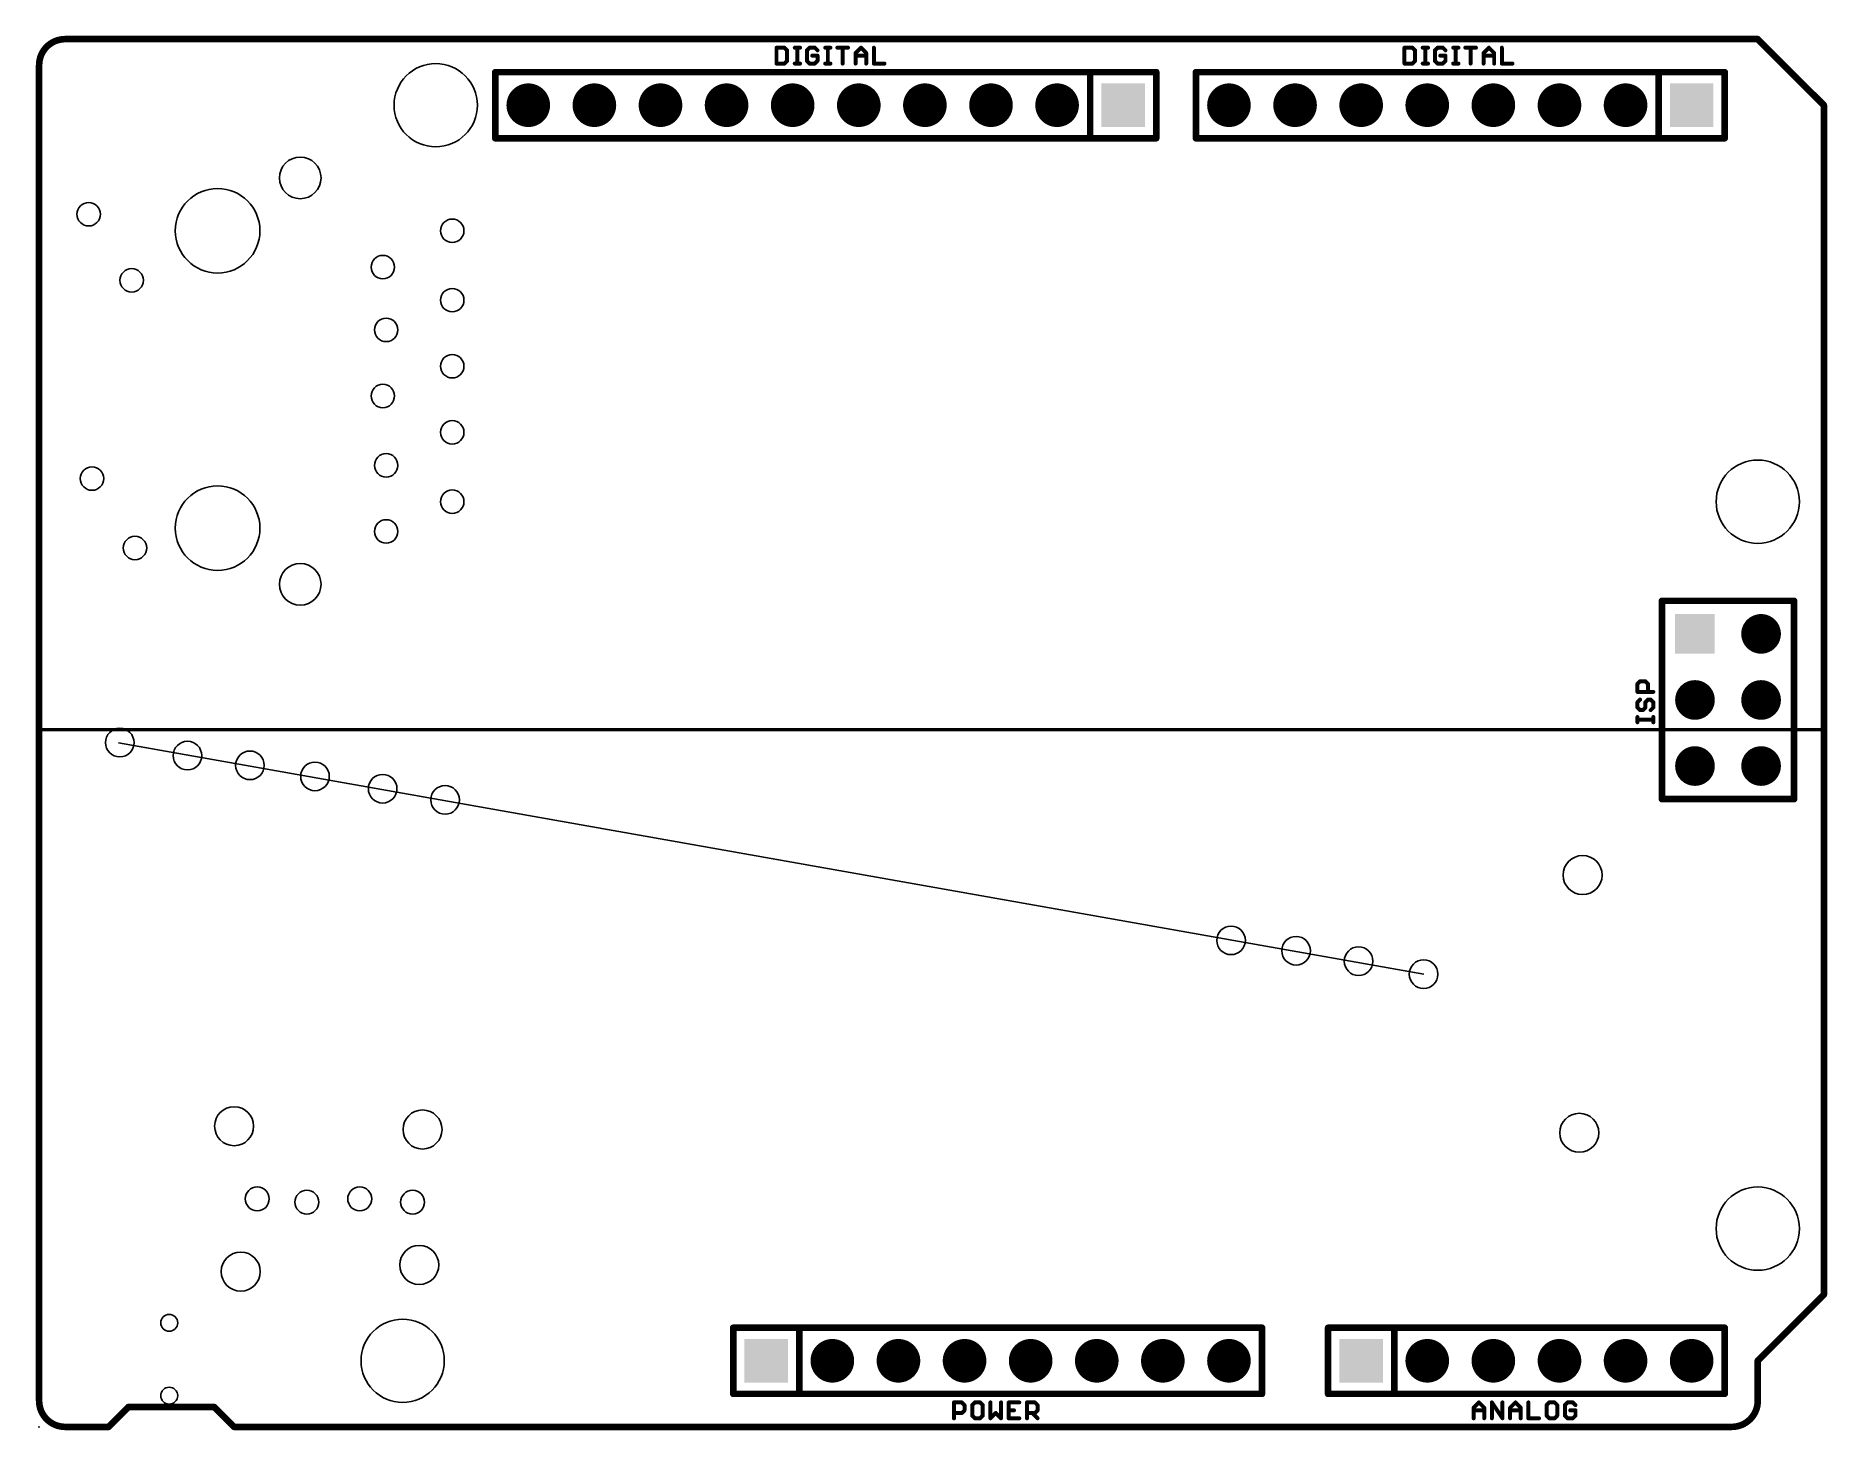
# Model space of a CAD drawing. Extents: x -0.1 to 68.7, y -0.1 to 53.5.
import ezdxf

# ---------------------------------------------------------------- set-up
doc = ezdxf.new("R2010")
doc.units = 0
for name, color, linetype in [('17', 82, 'CONTINUOUS'), ('20', 7, 'CONTINUOUS'), ('21', 253, 'CONTINUOUS'), ('23', 7, 'CONTINUOUS'), ('48', 253, 'CONTINUOUS'), ('49', 253, 'CONTINUOUS')]:
    doc.layers.add(name, color=color, linetype=linetype)

# ---------------------------------------------------------------- blocks, each defined once
blk = doc.blocks.new('SQUAREP')
blk.add_solid([(-0.5, -0.5), (0.5, -0.5), (-0.5, 0.5), (0.5, 0.5)])
blk = doc.blocks.new('ROUNDP')
at = {"const_width": 0.5}
blk.add_lwpolyline([(0, -0.25, 1), (0, 0.25, 1), (0, -0.25)], format="xyb", dxfattribs=at)

msp = doc.modelspace()

# ---------------------------------------------------------------- linework, layer by layer
at = {"layer": '20'}
for points, const_width in [([(1, 53.34, 0.4142), (0, 52.34)], 0.254), ([(1, 53.4035, 1), (1, 53.2765)], 0.127), ([(1, 53.2765, 1), (1, 53.4035)], 0.127), ([(66.0849, 53.3849, 1), (65.9951, 53.2951)], 0.127), ([(66.04, 53.2765, 1), (66.04, 53.4035)], 0.127), ([(0.0635, 52.34, 1), (-0.0635, 52.34)], 0.127), ([(-0.0635, 52.34, 1), (0.0635, 52.34)], 0.127), ([(68.6435, 50.8, 1), (68.5165, 50.8)], 0.127), ([(68.5351, 50.7551, 1), (68.6249, 50.8449)], 0.127), ([(68.5165, 5.08, 1), (68.6435, 5.08)], 0.127), ([(68.6249, 5.0351, 1), (68.5351, 5.1249)], 0.127), ([(68.008, 4.4182, 1), (67.9182, 4.508)], 0.127), ([(66.866, 3.4558, 1), (66.9558, 3.366)], 0.127), ([(66.1035, 2.54, 1), (65.9765, 2.54)], 0.127), ([(65.9951, 2.5849, 1), (66.0849, 2.4951)], 0.127), ([(0, 1, 0.4142), (1, 0)], 0.254), ([(0.0635, 1, 1), (-0.0635, 1)], 0.127), ([(-0.0635, 1, 1), (0.0635, 1)], 0.127), ([(3.429, 0.8255, 1), (3.429, 0.6985)], 0.127), ([(3.4739, 0.7171, 1), (3.3841, 0.8069)], 0.127), ([(6.7759, 0.8069, 1), (6.6861, 0.7171)], 0.127), ([(6.731, 0.6985, 1), (6.731, 0.8255)], 0.127), ([(65.04, 0, 0.4142), (66.04, 1)], 0.254), ([(66.1035, 1, 1), (65.9765, 1)], 0.127), ([(65.9765, 1, 1), (66.1035, 1)], 0.127), ([(1, 0.0635, 1), (1, -0.0635)], 0.127), ([(1, -0.0635, 1), (1, 0.0635)], 0.127), ([(2.6221, 0.0449, 1), (2.7119, -0.0449)], 0.127), ([(2.667, -0.0635, 1), (2.667, 0.0635)], 0.127), ([(7.493, 0.0635, 1), (7.493, -0.0635)], 0.127), ([(7.4481, -0.0449, 1), (7.5379, 0.0449)], 0.127), ([(65.04, 0.0635, 1), (65.04, -0.0635)], 0.127), ([(65.04, -0.0635, 1), (65.04, 0.0635)], 0.127)]:
    msp.add_lwpolyline(points, format="xyb", dxfattribs=dict(at, const_width=const_width))
at = {"layer": '20', "const_width": 0.254}
for points in [[(1, 53.34), (66.04, 53.34)], [(66.04, 53.34), (68.58, 50.8)], [(0, 1), (0, 52.34)], [(68.58, 50.8), (68.58, 5.08)], [(68.58, 5.08), (66.04, 2.54)], [(67.9631, 4.4631), (66.9109, 3.4109)], [(66.04, 2.54), (66.04, 1)], [(2.667, 0), (3.429, 0.762)], [(3.429, 0.762), (6.731, 0.762)], [(6.731, 0.762), (7.493, 0)], [(2.667, 0), (1, 0)], [(65.04, 0), (7.493, 0)]]:
    msp.add_lwpolyline(points, dxfattribs=at)
at = {"layer": '20'}
for centre, radius in [((15.24, 50.8), 1.6), ((10.033, 48.006), 0.8), ((6.858, 45.974), 1.625), ((1.905, 46.609), 0.45), ((15.875, 45.974), 0.45), ((13.208, 44.577), 0.45), ((3.556, 44.069), 0.45), ((15.875, 43.307), 0.45), ((13.335, 42.164), 0.45), ((15.875, 40.767), 0.45), ((13.208, 39.624), 0.45), ((15.875, 38.227), 0.45), ((13.335, 36.957), 0.45), ((2.032, 36.449), 0.45), ((66.04, 35.56), 1.6), ((6.858, 34.544), 1.625), ((15.875, 35.56), 0.45), ((13.335, 34.417), 0.45), ((3.683, 33.782), 0.45), ((10.033, 32.385), 0.8), ((3.1, 26.3), 0.55), ((5.7, 25.8), 0.55), ((8.1, 25.427), 0.55), ((10.6, 25), 0.55), ((13.2, 24.527), 0.55), ((15.6, 24.1), 0.55), ((59.309, 21.209), 0.75), ((45.8, 18.7), 0.55), ((48.3, 18.3), 0.55), ((50.7, 17.9), 0.55), ((53.2, 17.4), 0.55), ((7.493, 11.557), 0.75), ((14.732, 11.43), 0.75), ((59.182, 11.303), 0.75), ((8.382, 8.763), 0.46), ((10.287, 8.636), 0.46), ((12.319, 8.763), 0.46), ((14.351, 8.636), 0.46), ((66.04, 7.62), 1.6), ((14.605, 6.223), 0.75), ((7.747, 5.969), 0.75), ((5, 4), 0.325), ((13.97, 2.54), 1.6), ((5, 1.2), 0.325)]:
    msp.add_circle(centre, radius, dxfattribs=at)
at = {"layer": '21'}
for points, const_width in [([(28.3343, 53.0103), (28.3343, 52.4002)], 0.1524), ([(28.6394, 53.0103), (28.3343, 53.0103)], 0.1524), ([(28.7411, 52.9086), (28.6394, 53.0103)], 0.1524), ([(29.036, 53.0103), (29.2394, 53.0103)], 0.1524), ([(29.1377, 52.4002), (29.1377, 53.0103)], 0.1524), ([(29.6054, 53.0103), (29.5037, 52.9086)], 0.1524), ([(29.8088, 53.0103), (29.6054, 53.0103)], 0.1524), ([(29.9105, 52.9086), (29.8088, 53.0103)], 0.1524), ([(30.2054, 53.0103), (30.4088, 53.0103)], 0.1524), ([(30.3071, 52.4002), (30.3071, 53.0103)], 0.1524), ([(30.6731, 53.0103), (31.0799, 53.0103)], 0.1524), ([(30.8765, 52.4002), (30.8765, 53.0103)], 0.1524), ([(31.3748, 52.8069), (31.5781, 53.0103)], 0.1524), ([(31.5781, 53.0103), (31.7815, 52.8069)], 0.1524), ([(32.0764, 53.0103), (32.0764, 52.4002)], 0.1524), ([(52.4643, 53.0103), (52.4643, 52.4002)], 0.1524), ([(52.7694, 53.0103), (52.4643, 53.0103)], 0.1524), ([(52.8711, 52.9086), (52.7694, 53.0103)], 0.1524), ([(53.166, 53.0103), (53.3694, 53.0103)], 0.1524), ([(53.2677, 52.4002), (53.2677, 53.0103)], 0.1524), ([(53.7354, 53.0103), (53.6337, 52.9086)], 0.1524), ([(53.9388, 53.0103), (53.7354, 53.0103)], 0.1524), ([(54.0405, 52.9086), (53.9388, 53.0103)], 0.1524), ([(54.3354, 53.0103), (54.5388, 53.0103)], 0.1524), ([(54.4371, 52.4002), (54.4371, 53.0103)], 0.1524), ([(54.8031, 53.0103), (55.2099, 53.0103)], 0.1524), ([(55.0065, 52.4002), (55.0065, 53.0103)], 0.1524), ([(55.5048, 52.8069), (55.7081, 53.0103)], 0.1524), ([(55.7081, 53.0103), (55.9115, 52.8069)], 0.1524), ([(56.2064, 53.0103), (56.2064, 52.4002)], 0.1524), ([(28.3343, 52.4002), (28.6394, 52.4002)], 0.1524), ([(28.6394, 52.4002), (28.7411, 52.5019)], 0.1524), ([(28.7411, 52.5019), (28.7411, 52.9086)], 0.1524), ([(29.036, 52.4002), (29.2394, 52.4002)], 0.1524), ([(29.5037, 52.9086), (29.5037, 52.5019)], 0.1524), ([(29.5037, 52.5019), (29.6054, 52.4002)], 0.1524), ([(29.6054, 52.4002), (29.8088, 52.4002)], 0.1524), ([(29.9105, 52.7053), (29.7071, 52.7053)], 0.1524), ([(29.8088, 52.4002), (29.9105, 52.5019)], 0.1524), ([(29.9105, 52.5019), (29.9105, 52.7053)], 0.1524), ([(30.2054, 52.4002), (30.4088, 52.4002)], 0.1524), ([(31.3748, 52.4002), (31.3748, 52.8069)], 0.1524), ([(31.3748, 52.7053), (31.7815, 52.7053)], 0.1524), ([(31.7815, 52.8069), (31.7815, 52.4002)], 0.1524), ([(32.0764, 52.4002), (32.4832, 52.4002)], 0.1524), ([(52.4643, 52.4002), (52.7694, 52.4002)], 0.1524), ([(52.7694, 52.4002), (52.8711, 52.5019)], 0.1524), ([(52.8711, 52.5019), (52.8711, 52.9086)], 0.1524), ([(53.166, 52.4002), (53.3694, 52.4002)], 0.1524), ([(53.6337, 52.9086), (53.6337, 52.5019)], 0.1524), ([(53.6337, 52.5019), (53.7354, 52.4002)], 0.1524), ([(53.7354, 52.4002), (53.9388, 52.4002)], 0.1524), ([(54.0405, 52.7053), (53.8371, 52.7053)], 0.1524), ([(53.9388, 52.4002), (54.0405, 52.5019)], 0.1524), ([(54.0405, 52.5019), (54.0405, 52.7053)], 0.1524), ([(54.3354, 52.4002), (54.5388, 52.4002)], 0.1524), ([(55.5048, 52.4002), (55.5048, 52.8069)], 0.1524), ([(55.5048, 52.7053), (55.9115, 52.7053)], 0.1524), ([(55.9115, 52.8069), (55.9115, 52.4002)], 0.1524), ([(56.2064, 52.4002), (56.6132, 52.4002)], 0.1524), ([(17.526, 49.53), (17.526, 52.07)], 0.254), ([(17.526, 52.07), (40.386, 52.07)], 0.254), ([(40.386, 49.53), (40.386, 52.07)], 0.254), ([(40.386, 52.07), (42.926, 52.07)], 0.254), ([(42.926, 52.07), (42.926, 49.53)], 0.254), ([(44.45, 49.53), (44.45, 52.07)], 0.254), ([(44.45, 52.07), (62.23, 52.07)], 0.254), ([(62.23, 49.53), (62.23, 52.07)], 0.254), ([(62.23, 52.07), (64.77, 52.07)], 0.254), ([(64.77, 52.07), (64.77, 49.53)], 0.254), ([(40.386, 49.53), (17.526, 49.53)], 0.254), ([(42.926, 49.53), (40.386, 49.53)], 0.254), ([(62.23, 49.53), (44.45, 49.53)], 0.254), ([(64.77, 49.53), (62.23, 49.53)], 0.254), ([(62.357, 31.75), (62.357, 24.13)], 0.254), ([(67.437, 31.75), (62.357, 31.75)], 0.254), ([(67.437, 24.13), (67.437, 31.75)], 0.254), ([(61.4167, 28.5551), (61.5184, 28.6568)], 0.1524), ([(61.4167, 28.2501), (61.4167, 28.5551)], 0.1524), ([(62.0268, 28.2501), (61.4167, 28.2501)], 0.1524), ([(61.5184, 28.6568), (61.7217, 28.6568)], 0.1524), ([(61.7217, 28.6568), (61.8234, 28.5551)], 0.1524), ([(61.8234, 28.5551), (61.8234, 28.2501)], 0.1524), ([(61.5184, 27.9552), (61.4167, 27.8535)], 0.1524), ([(61.4167, 27.8535), (61.4167, 27.6501)], 0.1524), ([(61.4167, 27.6501), (61.5184, 27.5484)], 0.1524), ([(61.5184, 27.5484), (61.6201, 27.5484)], 0.1524), ([(61.6201, 27.5484), (61.7217, 27.6501)], 0.1524), ([(61.7217, 27.8535), (61.8234, 27.9552)], 0.1524), ([(61.7217, 27.6501), (61.7217, 27.8535)], 0.1524), ([(61.8234, 27.9552), (61.9251, 27.9552)], 0.1524), ([(61.9251, 27.9552), (62.0268, 27.8535)], 0.1524), ([(62.0268, 27.6501), (61.9251, 27.5484)], 0.1524), ([(62.0268, 27.8535), (62.0268, 27.6501)], 0.1524), ([(61.4167, 27.0807), (61.4167, 27.2841)], 0.1524), ([(62.0268, 27.1824), (61.4167, 27.1824)], 0.1524), ([(62.0268, 27.0807), (62.0268, 27.2841)], 0.1524), ([(62.357, 24.13), (67.437, 24.13)], 0.254), ([(26.67, 3.81), (29.21, 3.81)], 0.254), ([(26.67, 1.27), (26.67, 3.81)], 0.254), ([(29.21, 3.81), (46.99, 3.81)], 0.254), ([(29.21, 3.81), (29.21, 1.27)], 0.254), ([(46.99, 3.81), (46.99, 1.27)], 0.254), ([(49.53, 3.81), (52.07, 3.81)], 0.254), ([(49.53, 1.27), (49.53, 3.81)], 0.254), ([(52.07, 3.81), (64.77, 3.81)], 0.254), ([(52.07, 3.81), (52.07, 1.27)], 0.254), ([(64.77, 3.81), (64.77, 1.27)], 0.254), ([(29.21, 1.27), (26.67, 1.27)], 0.254), ([(46.99, 1.27), (29.21, 1.27)], 0.254), ([(52.07, 1.27), (49.53, 1.27)], 0.254), ([(64.77, 1.27), (52.07, 1.27)], 0.254), ([(35.1521, 0.3302), (35.1521, 0.9403)], 0.1524), ([(35.1521, 0.9403), (35.4572, 0.9403)], 0.1524), ([(35.4572, 0.9403), (35.5588, 0.8386)], 0.1524), ([(35.5588, 0.6353), (35.4572, 0.5336)], 0.1524), ([(35.5588, 0.8386), (35.5588, 0.6353)], 0.1524), ([(35.9554, 0.9403), (35.8537, 0.8386)], 0.1524), ([(35.8537, 0.8386), (35.8537, 0.4319)], 0.1524), ([(36.1588, 0.9403), (35.9554, 0.9403)], 0.1524), ([(36.2605, 0.8386), (36.1588, 0.9403)], 0.1524), ([(36.2605, 0.4319), (36.2605, 0.8386)], 0.1524), ([(36.5554, 0.9403), (36.5554, 0.3302)], 0.1524), ([(36.9621, 0.3302), (36.9621, 0.9403)], 0.1524), ([(37.6638, 0.9403), (37.257, 0.9403)], 0.1524), ([(37.257, 0.9403), (37.257, 0.3302)], 0.1524), ([(37.257, 0.6353), (37.4604, 0.6353)], 0.1524), ([(37.9586, 0.3302), (37.9586, 0.9403)], 0.1524), ([(37.9586, 0.9403), (38.2637, 0.9403)], 0.1524), ([(38.2637, 0.9403), (38.3654, 0.8386)], 0.1524), ([(38.3654, 0.6353), (38.2637, 0.5336)], 0.1524), ([(38.3654, 0.8386), (38.3654, 0.6353)], 0.1524), ([(55.1213, 0.7369), (55.3247, 0.9403)], 0.1524), ([(55.1213, 0.3302), (55.1213, 0.7369)], 0.1524), ([(55.1213, 0.6353), (55.528, 0.6353)], 0.1524), ([(55.3247, 0.9403), (55.528, 0.7369)], 0.1524), ([(55.528, 0.7369), (55.528, 0.3302)], 0.1524), ([(55.8229, 0.3302), (55.8229, 0.9403)], 0.1524), ([(55.8229, 0.9403), (56.2297, 0.3302)], 0.1524), ([(56.2297, 0.3302), (56.2297, 0.9403)], 0.1524), ([(56.5246, 0.7369), (56.7279, 0.9403)], 0.1524), ([(56.5246, 0.3302), (56.5246, 0.7369)], 0.1524), ([(56.5246, 0.6353), (56.9313, 0.6353)], 0.1524), ([(56.7279, 0.9403), (56.9313, 0.7369)], 0.1524), ([(56.9313, 0.7369), (56.9313, 0.3302)], 0.1524), ([(57.2262, 0.9403), (57.2262, 0.3302)], 0.1524), ([(58.0295, 0.9403), (57.9278, 0.8386)], 0.1524), ([(57.9278, 0.8386), (57.9278, 0.4319)], 0.1524), ([(58.2329, 0.9403), (58.0295, 0.9403)], 0.1524), ([(58.3346, 0.8386), (58.2329, 0.9403)], 0.1524), ([(58.3346, 0.4319), (58.3346, 0.8386)], 0.1524), ([(58.7312, 0.9403), (58.6295, 0.8386)], 0.1524), ([(58.6295, 0.8386), (58.6295, 0.4319)], 0.1524), ([(58.9345, 0.9403), (58.7312, 0.9403)], 0.1524), ([(59.0362, 0.6353), (58.8328, 0.6353)], 0.1524), ([(59.0362, 0.8386), (58.9345, 0.9403)], 0.1524), ([(59.0362, 0.4319), (59.0362, 0.6353)], 0.1524), ([(35.4572, 0.5336), (35.1521, 0.5336)], 0.1524), ([(35.8537, 0.4319), (35.9554, 0.3302)], 0.1524), ([(35.9554, 0.3302), (36.1588, 0.3302)], 0.1524), ([(36.1588, 0.3302), (36.2605, 0.4319)], 0.1524), ([(36.5554, 0.3302), (36.7587, 0.5336)], 0.1524), ([(36.7587, 0.5336), (36.9621, 0.3302)], 0.1524), ([(37.257, 0.3302), (37.6638, 0.3302)], 0.1524), ([(38.2637, 0.5336), (37.9586, 0.5336)], 0.1524), ([(38.162, 0.5336), (38.3654, 0.3302)], 0.1524), ([(57.2262, 0.3302), (57.6329, 0.3302)], 0.1524), ([(57.9278, 0.4319), (58.0295, 0.3302)], 0.1524), ([(58.0295, 0.3302), (58.2329, 0.3302)], 0.1524), ([(58.2329, 0.3302), (58.3346, 0.4319)], 0.1524), ([(58.6295, 0.4319), (58.7312, 0.3302)], 0.1524), ([(58.7312, 0.3302), (58.9345, 0.3302)], 0.1524), ([(58.9345, 0.3302), (59.0362, 0.4319)], 0.1524)]:
    msp.add_lwpolyline(points, dxfattribs=dict(at, const_width=const_width))
for points, const_width in [([(28.3724, 53.0103, 1), (28.2962, 53.0103)], 0.0762), ([(28.3343, 53.0484, 1), (28.3343, 52.9722)], 0.0762), ([(28.6663, 53.0373, 1), (28.6125, 52.9834)], 0.0762), ([(28.6394, 52.9722, 1), (28.6394, 53.0484)], 0.0762), ([(29.036, 53.0484, 1), (29.036, 52.9722)], 0.0762), ([(29.1758, 53.0103, 1), (29.0996, 53.0103)], 0.0762), ([(29.2394, 52.9722, 1), (29.2394, 53.0484)], 0.0762), ([(29.6054, 53.0484, 1), (29.6054, 52.9722)], 0.0762), ([(29.6324, 52.9834, 1), (29.5785, 53.0373)], 0.0762), ([(29.8357, 53.0373, 1), (29.7819, 52.9834)], 0.0762), ([(29.8088, 52.9722, 1), (29.8088, 53.0484)], 0.0762), ([(30.2054, 53.0484, 1), (30.2054, 52.9722)], 0.0762), ([(30.3452, 53.0103, 1), (30.269, 53.0103)], 0.0762), ([(30.4088, 52.9722, 1), (30.4088, 53.0484)], 0.0762), ([(30.6731, 53.0484, 1), (30.6731, 52.9722)], 0.0762), ([(30.9146, 53.0103, 1), (30.8384, 53.0103)], 0.0762), ([(31.0799, 52.9722, 1), (31.0799, 53.0484)], 0.0762), ([(31.6051, 53.0373, 1), (31.5512, 52.9834)], 0.0762), ([(31.6051, 52.9834, 1), (31.5512, 53.0373)], 0.0762), ([(32.1145, 53.0103, 1), (32.0383, 53.0103)], 0.0762), ([(52.5024, 53.0103, 1), (52.4262, 53.0103)], 0.0762), ([(52.4643, 53.0484, 1), (52.4643, 52.9722)], 0.0762), ([(52.7963, 53.0373, 1), (52.7425, 52.9834)], 0.0762), ([(52.7694, 52.9722, 1), (52.7694, 53.0484)], 0.0762), ([(53.166, 53.0484, 1), (53.166, 52.9722)], 0.0762), ([(53.3058, 53.0103, 1), (53.2296, 53.0103)], 0.0762), ([(53.3694, 52.9722, 1), (53.3694, 53.0484)], 0.0762), ([(53.7354, 53.0484, 1), (53.7354, 52.9722)], 0.0762), ([(53.7624, 52.9834, 1), (53.7085, 53.0373)], 0.0762), ([(53.9657, 53.0373, 1), (53.9119, 52.9834)], 0.0762), ([(53.9388, 52.9722, 1), (53.9388, 53.0484)], 0.0762), ([(54.3354, 53.0484, 1), (54.3354, 52.9722)], 0.0762), ([(54.4752, 53.0103, 1), (54.399, 53.0103)], 0.0762), ([(54.5388, 52.9722, 1), (54.5388, 53.0484)], 0.0762), ([(54.8031, 53.0484, 1), (54.8031, 52.9722)], 0.0762), ([(55.0446, 53.0103, 1), (54.9684, 53.0103)], 0.0762), ([(55.2099, 52.9722, 1), (55.2099, 53.0484)], 0.0762), ([(55.7351, 53.0373, 1), (55.6812, 52.9834)], 0.0762), ([(55.7351, 52.9834, 1), (55.6812, 53.0373)], 0.0762), ([(56.2445, 53.0103, 1), (56.1683, 53.0103)], 0.0762), ([(28.3343, 52.4383, 1), (28.3343, 52.3621)], 0.0762), ([(28.2962, 52.4002, 1), (28.3724, 52.4002)], 0.0762), ([(28.6125, 52.4271, 1), (28.6663, 52.3733)], 0.0762), ([(28.6394, 52.3621, 1), (28.6394, 52.4383)], 0.0762), ([(28.7792, 52.9086, 1), (28.703, 52.9086)], 0.0762), ([(28.703, 52.5019, 1), (28.7792, 52.5019)], 0.0762), ([(28.7142, 52.8817, 1), (28.768, 52.9356)], 0.0762), ([(28.768, 52.4749, 1), (28.7142, 52.5288)], 0.0762), ([(29.036, 52.4383, 1), (29.036, 52.3621)], 0.0762), ([(29.0996, 52.4002, 1), (29.1758, 52.4002)], 0.0762), ([(29.2394, 52.3621, 1), (29.2394, 52.4383)], 0.0762), ([(29.5418, 52.9086, 1), (29.4656, 52.9086)], 0.0762), ([(29.4768, 52.9356, 1), (29.5307, 52.8817)], 0.0762), ([(29.5307, 52.5288, 1), (29.4768, 52.4749)], 0.0762), ([(29.4656, 52.5019, 1), (29.5418, 52.5019)], 0.0762), ([(29.6054, 52.4383, 1), (29.6054, 52.3621)], 0.0762), ([(29.5785, 52.3733, 1), (29.6324, 52.4271)], 0.0762), ([(29.7071, 52.7434, 1), (29.7071, 52.6672)], 0.0762), ([(29.7819, 52.4271, 1), (29.8357, 52.3733)], 0.0762), ([(29.8088, 52.3621, 1), (29.8088, 52.4383)], 0.0762), ([(29.9486, 52.7053, 1), (29.8724, 52.7053)], 0.0762), ([(29.8724, 52.5019, 1), (29.9486, 52.5019)], 0.0762), ([(29.8835, 52.8817, 1), (29.9374, 52.9356)], 0.0762), ([(29.9374, 52.4749, 1), (29.8835, 52.5288)], 0.0762), ([(29.9105, 52.6672, 1), (29.9105, 52.7434)], 0.0762), ([(30.2054, 52.4383, 1), (30.2054, 52.3621)], 0.0762), ([(30.269, 52.4002, 1), (30.3452, 52.4002)], 0.0762), ([(30.4088, 52.3621, 1), (30.4088, 52.4383)], 0.0762), ([(30.8384, 52.4002, 1), (30.9146, 52.4002)], 0.0762), ([(31.3478, 52.8339, 1), (31.4017, 52.78)], 0.0762), ([(31.4129, 52.8069, 1), (31.3367, 52.8069)], 0.0762), ([(31.3748, 52.7434, 1), (31.3748, 52.6672)], 0.0762), ([(31.3367, 52.4002, 1), (31.4129, 52.4002)], 0.0762), ([(31.8196, 52.8069, 1), (31.7434, 52.8069)], 0.0762), ([(31.7434, 52.4002, 1), (31.8196, 52.4002)], 0.0762), ([(31.7546, 52.78, 1), (31.8085, 52.8339)], 0.0762), ([(31.7815, 52.6672, 1), (31.7815, 52.7434)], 0.0762), ([(32.0764, 52.4383, 1), (32.0764, 52.3621)], 0.0762), ([(32.0383, 52.4002, 1), (32.1145, 52.4002)], 0.0762), ([(32.4832, 52.3621, 1), (32.4832, 52.4383)], 0.0762), ([(52.4643, 52.4383, 1), (52.4643, 52.3621)], 0.0762), ([(52.4262, 52.4002, 1), (52.5024, 52.4002)], 0.0762), ([(52.7425, 52.4271, 1), (52.7963, 52.3733)], 0.0762), ([(52.7694, 52.3621, 1), (52.7694, 52.4383)], 0.0762), ([(52.9092, 52.9086, 1), (52.833, 52.9086)], 0.0762), ([(52.833, 52.5019, 1), (52.9092, 52.5019)], 0.0762), ([(52.8442, 52.8817, 1), (52.898, 52.9356)], 0.0762), ([(52.898, 52.4749, 1), (52.8442, 52.5288)], 0.0762), ([(53.166, 52.4383, 1), (53.166, 52.3621)], 0.0762), ([(53.2296, 52.4002, 1), (53.3058, 52.4002)], 0.0762), ([(53.3694, 52.3621, 1), (53.3694, 52.4383)], 0.0762), ([(53.6718, 52.9086, 1), (53.5956, 52.9086)], 0.0762), ([(53.6068, 52.9356, 1), (53.6607, 52.8817)], 0.0762), ([(53.6607, 52.5288, 1), (53.6068, 52.4749)], 0.0762), ([(53.5956, 52.5019, 1), (53.6718, 52.5019)], 0.0762), ([(53.7354, 52.4383, 1), (53.7354, 52.3621)], 0.0762), ([(53.7085, 52.3733, 1), (53.7624, 52.4271)], 0.0762), ([(53.8371, 52.7434, 1), (53.8371, 52.6672)], 0.0762), ([(53.9119, 52.4271, 1), (53.9657, 52.3733)], 0.0762), ([(53.9388, 52.3621, 1), (53.9388, 52.4383)], 0.0762), ([(54.0786, 52.7053, 1), (54.0024, 52.7053)], 0.0762), ([(54.0024, 52.5019, 1), (54.0786, 52.5019)], 0.0762), ([(54.0135, 52.8817, 1), (54.0674, 52.9356)], 0.0762), ([(54.0674, 52.4749, 1), (54.0135, 52.5288)], 0.0762), ([(54.0405, 52.6672, 1), (54.0405, 52.7434)], 0.0762), ([(54.3354, 52.4383, 1), (54.3354, 52.3621)], 0.0762), ([(54.399, 52.4002, 1), (54.4752, 52.4002)], 0.0762), ([(54.5388, 52.3621, 1), (54.5388, 52.4383)], 0.0762), ([(54.9684, 52.4002, 1), (55.0446, 52.4002)], 0.0762), ([(55.4778, 52.8339, 1), (55.5317, 52.78)], 0.0762), ([(55.5429, 52.8069, 1), (55.4667, 52.8069)], 0.0762), ([(55.5048, 52.7434, 1), (55.5048, 52.6672)], 0.0762), ([(55.4667, 52.4002, 1), (55.5429, 52.4002)], 0.0762), ([(55.9496, 52.8069, 1), (55.8734, 52.8069)], 0.0762), ([(55.8734, 52.4002, 1), (55.9496, 52.4002)], 0.0762), ([(55.8846, 52.78, 1), (55.9385, 52.8339)], 0.0762), ([(55.9115, 52.6672, 1), (55.9115, 52.7434)], 0.0762), ([(56.2064, 52.4383, 1), (56.2064, 52.3621)], 0.0762), ([(56.1683, 52.4002, 1), (56.2445, 52.4002)], 0.0762), ([(56.6132, 52.3621, 1), (56.6132, 52.4383)], 0.0762), ([(17.5895, 52.07, 1), (17.4625, 52.07)], 0.127), ([(17.526, 52.1335, 1), (17.526, 52.0065)], 0.127), ([(40.4495, 52.07, 1), (40.3225, 52.07)], 0.127), ([(40.386, 52.1335, 1), (40.386, 52.0065)], 0.127), ([(40.386, 52.0065, 1), (40.386, 52.1335)], 0.127), ([(42.9895, 52.07, 1), (42.8625, 52.07)], 0.127), ([(42.926, 52.0065, 1), (42.926, 52.1335)], 0.127), ([(44.5135, 52.07, 1), (44.3865, 52.07)], 0.127), ([(44.45, 52.1335, 1), (44.45, 52.0065)], 0.127), ([(62.2935, 52.07, 1), (62.1665, 52.07)], 0.127), ([(62.23, 52.1335, 1), (62.23, 52.0065)], 0.127), ([(62.23, 52.0065, 1), (62.23, 52.1335)], 0.127), ([(64.8335, 52.07, 1), (64.7065, 52.07)], 0.127), ([(64.77, 52.0065, 1), (64.77, 52.1335)], 0.127), ([(17.526, 49.5935, 1), (17.526, 49.4665)], 0.127), ([(17.4625, 49.53, 1), (17.5895, 49.53)], 0.127), ([(40.386, 49.5935, 1), (40.386, 49.4665)], 0.127), ([(40.3225, 49.53, 1), (40.4495, 49.53)], 0.127), ([(40.386, 49.4665, 1), (40.386, 49.5935)], 0.127), ([(42.8625, 49.53, 1), (42.9895, 49.53)], 0.127), ([(42.926, 49.4665, 1), (42.926, 49.5935)], 0.127), ([(44.45, 49.5935, 1), (44.45, 49.4665)], 0.127), ([(44.3865, 49.53, 1), (44.5135, 49.53)], 0.127), ([(62.23, 49.5935, 1), (62.23, 49.4665)], 0.127), ([(62.1665, 49.53, 1), (62.2935, 49.53)], 0.127), ([(62.23, 49.4665, 1), (62.23, 49.5935)], 0.127), ([(64.7065, 49.53, 1), (64.8335, 49.53)], 0.127), ([(64.77, 49.4665, 1), (64.77, 49.5935)], 0.127), ([(62.4205, 31.75, 1), (62.2935, 31.75)], 0.127), ([(62.357, 31.8135, 1), (62.357, 31.6865)], 0.127), ([(67.5005, 31.75, 1), (67.3735, 31.75)], 0.127), ([(67.437, 31.6865, 1), (67.437, 31.8135)], 0.127), ([(61.3897, 28.5821, 1), (61.4436, 28.5282)], 0.0762), ([(61.4548, 28.5551, 1), (61.3786, 28.5551)], 0.0762), ([(61.4167, 28.2882, 1), (61.4167, 28.212)], 0.0762), ([(61.3786, 28.2501, 1), (61.4548, 28.2501)], 0.0762), ([(61.5184, 28.6949, 1), (61.5184, 28.6187)], 0.0762), ([(61.5453, 28.6299, 1), (61.4914, 28.6838)], 0.0762), ([(61.7487, 28.6838, 1), (61.6948, 28.6299)], 0.0762), ([(61.7217, 28.6187, 1), (61.7217, 28.6949)], 0.0762), ([(61.8615, 28.5551, 1), (61.7853, 28.5551)], 0.0762), ([(61.7853, 28.2501, 1), (61.8615, 28.2501)], 0.0762), ([(61.7965, 28.5282, 1), (61.8504, 28.5821)], 0.0762), ([(62.0268, 28.212, 1), (62.0268, 28.2882)], 0.0762), ([(61.4436, 27.6771, 1), (61.3897, 27.6232)], 0.0762), ([(61.4548, 27.8535, 1), (61.3786, 27.8535)], 0.0762), ([(61.3897, 27.8804, 1), (61.4436, 27.8266)], 0.0762), ([(61.3786, 27.6501, 1), (61.4548, 27.6501)], 0.0762), ([(61.5184, 27.5865, 1), (61.5184, 27.5103)], 0.0762), ([(61.5453, 27.9282, 1), (61.4914, 27.9821)], 0.0762), ([(61.4914, 27.5215, 1), (61.5453, 27.5754)], 0.0762), ([(61.5931, 27.5754, 1), (61.647, 27.5215)], 0.0762), ([(61.6201, 27.5103, 1), (61.6201, 27.5865)], 0.0762), ([(61.7598, 27.8535, 1), (61.6836, 27.8535)], 0.0762), ([(61.6836, 27.6501, 1), (61.7598, 27.6501)], 0.0762), ([(61.6948, 27.8804, 1), (61.7487, 27.8266)], 0.0762), ([(61.7487, 27.6232, 1), (61.6948, 27.6771)], 0.0762), ([(61.8234, 27.9933, 1), (61.8234, 27.9171)], 0.0762), ([(61.8504, 27.9282, 1), (61.7965, 27.9821)], 0.0762), ([(61.9521, 27.9821, 1), (61.8982, 27.9282)], 0.0762), ([(61.8982, 27.5754, 1), (61.9521, 27.5215)], 0.0762), ([(61.9251, 27.9171, 1), (61.9251, 27.9933)], 0.0762), ([(62.0649, 27.8535, 1), (61.9887, 27.8535)], 0.0762), ([(61.9887, 27.6501, 1), (62.0649, 27.6501)], 0.0762), ([(61.9999, 27.8266, 1), (62.0537, 27.8804)], 0.0762), ([(62.0537, 27.6232, 1), (61.9999, 27.6771)], 0.0762), ([(61.4548, 27.2841, 1), (61.3786, 27.2841)], 0.0762), ([(61.4167, 27.2205, 1), (61.4167, 27.1443)], 0.0762), ([(61.3786, 27.0807, 1), (61.4548, 27.0807)], 0.0762), ([(62.0649, 27.2841, 1), (61.9887, 27.2841)], 0.0762), ([(61.9887, 27.0807, 1), (62.0649, 27.0807)], 0.0762), ([(62.0268, 27.1443, 1), (62.0268, 27.2205)], 0.0762), ([(62.357, 24.1935, 1), (62.357, 24.0665)], 0.127), ([(62.2935, 24.13, 1), (62.4205, 24.13)], 0.127), ([(67.3735, 24.13, 1), (67.5005, 24.13)], 0.127), ([(67.437, 24.0665, 1), (67.437, 24.1935)], 0.127), ([(26.67, 3.8735, 1), (26.67, 3.7465)], 0.127), ([(26.7335, 3.81, 1), (26.6065, 3.81)], 0.127), ([(29.21, 3.8735, 1), (29.21, 3.7465)], 0.127), ([(29.2735, 3.81, 1), (29.1465, 3.81)], 0.127), ([(29.21, 3.7465, 1), (29.21, 3.8735)], 0.127), ([(47.0535, 3.81, 1), (46.9265, 3.81)], 0.127), ([(46.99, 3.7465, 1), (46.99, 3.8735)], 0.127), ([(49.53, 3.8735, 1), (49.53, 3.7465)], 0.127), ([(49.5935, 3.81, 1), (49.4665, 3.81)], 0.127), ([(52.07, 3.8735, 1), (52.07, 3.7465)], 0.127), ([(52.1335, 3.81, 1), (52.0065, 3.81)], 0.127), ([(52.07, 3.7465, 1), (52.07, 3.8735)], 0.127), ([(64.8335, 3.81, 1), (64.7065, 3.81)], 0.127), ([(64.77, 3.7465, 1), (64.77, 3.8735)], 0.127), ([(26.67, 1.3335, 1), (26.67, 1.2065)], 0.127), ([(29.21, 1.3335, 1), (29.21, 1.2065)], 0.127), ([(29.21, 1.2065, 1), (29.21, 1.3335)], 0.127), ([(46.99, 1.2065, 1), (46.99, 1.3335)], 0.127), ([(49.53, 1.3335, 1), (49.53, 1.2065)], 0.127), ([(52.07, 1.3335, 1), (52.07, 1.2065)], 0.127), ([(52.07, 1.2065, 1), (52.07, 1.3335)], 0.127), ([(64.77, 1.2065, 1), (64.77, 1.3335)], 0.127), ([(26.6065, 1.27, 1), (26.7335, 1.27)], 0.127), ([(29.1465, 1.27, 1), (29.2735, 1.27)], 0.127), ([(35.1902, 0.9403, 1), (35.114, 0.9403)], 0.0762), ([(35.1521, 0.9784, 1), (35.1521, 0.9022)], 0.0762), ([(35.4841, 0.9673, 1), (35.4302, 0.9134)], 0.0762), ([(35.4572, 0.9022, 1), (35.4572, 0.9784)], 0.0762), ([(35.5969, 0.8386, 1), (35.5207, 0.8386)], 0.0762), ([(35.5319, 0.8117, 1), (35.5858, 0.8656)], 0.0762), ([(35.5858, 0.6083, 1), (35.5319, 0.6622)], 0.0762), ([(35.8918, 0.8386, 1), (35.8156, 0.8386)], 0.0762), ([(35.8268, 0.8656, 1), (35.8807, 0.8117)], 0.0762), ([(35.9554, 0.9784, 1), (35.9554, 0.9022)], 0.0762), ([(35.9824, 0.9134, 1), (35.9285, 0.9673)], 0.0762), ([(36.1857, 0.9673, 1), (36.1319, 0.9134)], 0.0762), ([(36.1588, 0.9022, 1), (36.1588, 0.9784)], 0.0762), ([(36.2986, 0.8386, 1), (36.2224, 0.8386)], 0.0762), ([(36.2335, 0.8117, 1), (36.2874, 0.8656)], 0.0762), ([(36.5935, 0.9403, 1), (36.5173, 0.9403)], 0.0762), ([(37.0002, 0.9403, 1), (36.924, 0.9403)], 0.0762), ([(37.257, 0.9784, 1), (37.257, 0.9022)], 0.0762), ([(37.2951, 0.9403, 1), (37.2189, 0.9403)], 0.0762), ([(37.257, 0.6734, 1), (37.257, 0.5972)], 0.0762), ([(37.4604, 0.5972, 1), (37.4604, 0.6734)], 0.0762), ([(37.6638, 0.9022, 1), (37.6638, 0.9784)], 0.0762), ([(37.9967, 0.9403, 1), (37.9205, 0.9403)], 0.0762), ([(37.9586, 0.9784, 1), (37.9586, 0.9022)], 0.0762), ([(38.2906, 0.9673, 1), (38.2368, 0.9134)], 0.0762), ([(38.2637, 0.9022, 1), (38.2637, 0.9784)], 0.0762), ([(38.4035, 0.8386, 1), (38.3273, 0.8386)], 0.0762), ([(38.3385, 0.8117, 1), (38.3923, 0.8656)], 0.0762), ([(38.3923, 0.6083, 1), (38.3385, 0.6622)], 0.0762), ([(46.9265, 1.27, 1), (47.0535, 1.27)], 0.127), ([(49.4665, 1.27, 1), (49.5935, 1.27)], 0.127), ([(52.0065, 1.27, 1), (52.1335, 1.27)], 0.127), ([(55.0943, 0.7639, 1), (55.1482, 0.71)], 0.0762), ([(55.1594, 0.7369, 1), (55.0832, 0.7369)], 0.0762), ([(55.1213, 0.6734, 1), (55.1213, 0.5972)], 0.0762), ([(55.3516, 0.9673, 1), (55.2977, 0.9134)], 0.0762), ([(55.3516, 0.9134, 1), (55.2977, 0.9673)], 0.0762), ([(55.5661, 0.7369, 1), (55.4899, 0.7369)], 0.0762), ([(55.5011, 0.71, 1), (55.555, 0.7639)], 0.0762), ([(55.528, 0.5972, 1), (55.528, 0.6734)], 0.0762), ([(55.8546, 0.9615, 1), (55.7912, 0.9192)], 0.0762), ([(55.861, 0.9403, 1), (55.7848, 0.9403)], 0.0762), ([(56.2678, 0.9403, 1), (56.1916, 0.9403)], 0.0762), ([(56.4976, 0.7639, 1), (56.5515, 0.71)], 0.0762), ([(56.5627, 0.7369, 1), (56.4865, 0.7369)], 0.0762), ([(56.5246, 0.6734, 1), (56.5246, 0.5972)], 0.0762), ([(56.7549, 0.9673, 1), (56.701, 0.9134)], 0.0762), ([(56.7549, 0.9134, 1), (56.701, 0.9673)], 0.0762), ([(56.9694, 0.7369, 1), (56.8932, 0.7369)], 0.0762), ([(56.9044, 0.71, 1), (56.9582, 0.7639)], 0.0762), ([(56.9313, 0.5972, 1), (56.9313, 0.6734)], 0.0762), ([(57.2643, 0.9403, 1), (57.1881, 0.9403)], 0.0762), ([(57.9659, 0.8386, 1), (57.8897, 0.8386)], 0.0762), ([(57.9009, 0.8656, 1), (57.9548, 0.8117)], 0.0762), ([(58.0295, 0.9784, 1), (58.0295, 0.9022)], 0.0762), ([(58.0565, 0.9134, 1), (58.0026, 0.9673)], 0.0762), ([(58.2598, 0.9673, 1), (58.206, 0.9134)], 0.0762), ([(58.2329, 0.9022, 1), (58.2329, 0.9784)], 0.0762), ([(58.3727, 0.8386, 1), (58.2965, 0.8386)], 0.0762), ([(58.3076, 0.8117, 1), (58.3615, 0.8656)], 0.0762), ([(58.6025, 0.8656, 1), (58.6564, 0.8117)], 0.0762), ([(58.6676, 0.8386, 1), (58.5914, 0.8386)], 0.0762), ([(58.7312, 0.9784, 1), (58.7312, 0.9022)], 0.0762), ([(58.7581, 0.9134, 1), (58.7042, 0.9673)], 0.0762), ([(58.8328, 0.6734, 1), (58.8328, 0.5972)], 0.0762), ([(58.9615, 0.9673, 1), (58.9076, 0.9134)], 0.0762), ([(58.9345, 0.9022, 1), (58.9345, 0.9784)], 0.0762), ([(59.0743, 0.6353, 1), (58.9981, 0.6353)], 0.0762), ([(59.0093, 0.8117, 1), (59.0632, 0.8656)], 0.0762), ([(59.0362, 0.5972, 1), (59.0362, 0.6734)], 0.0762), ([(64.7065, 1.27, 1), (64.8335, 1.27)], 0.127), ([(35.1521, 0.5717, 1), (35.1521, 0.4955)], 0.0762), ([(35.114, 0.3302, 1), (35.1902, 0.3302)], 0.0762), ([(35.4302, 0.5605, 1), (35.4841, 0.5066)], 0.0762), ([(35.4572, 0.4955, 1), (35.4572, 0.5717)], 0.0762), ([(35.5207, 0.6353, 1), (35.5969, 0.6353)], 0.0762), ([(35.8807, 0.4588, 1), (35.8268, 0.4049)], 0.0762), ([(35.8156, 0.4319, 1), (35.8918, 0.4319)], 0.0762), ([(35.9554, 0.3683, 1), (35.9554, 0.2921)], 0.0762), ([(35.9285, 0.3033, 1), (35.9824, 0.3571)], 0.0762), ([(36.1319, 0.3571, 1), (36.1857, 0.3033)], 0.0762), ([(36.1588, 0.2921, 1), (36.1588, 0.3683)], 0.0762), ([(36.2224, 0.4319, 1), (36.2986, 0.4319)], 0.0762), ([(36.2874, 0.4049, 1), (36.2335, 0.4588)], 0.0762), ([(36.5284, 0.3571, 1), (36.5823, 0.3033)], 0.0762), ([(36.5173, 0.3302, 1), (36.5935, 0.3302)], 0.0762), ([(36.7857, 0.5605, 1), (36.7318, 0.5066)], 0.0762), ([(36.7857, 0.5066, 1), (36.7318, 0.5605)], 0.0762), ([(36.924, 0.3302, 1), (37.0002, 0.3302)], 0.0762), ([(36.9352, 0.3033, 1), (36.9891, 0.3571)], 0.0762), ([(37.257, 0.3683, 1), (37.257, 0.2921)], 0.0762), ([(37.2189, 0.3302, 1), (37.2951, 0.3302)], 0.0762), ([(37.6638, 0.2921, 1), (37.6638, 0.3683)], 0.0762), ([(37.9586, 0.5717, 1), (37.9586, 0.4955)], 0.0762), ([(37.9205, 0.3302, 1), (37.9967, 0.3302)], 0.0762), ([(38.189, 0.5605, 1), (38.1351, 0.5066)], 0.0762), ([(38.2368, 0.5605, 1), (38.2907, 0.5066)], 0.0762), ([(38.2637, 0.4955, 1), (38.2637, 0.5717)], 0.0762), ([(38.3273, 0.6353, 1), (38.4035, 0.6353)], 0.0762), ([(38.3385, 0.3033, 1), (38.3923, 0.3571)], 0.0762), ([(55.0832, 0.3302, 1), (55.1594, 0.3302)], 0.0762), ([(55.4899, 0.3302, 1), (55.5661, 0.3302)], 0.0762), ([(55.7848, 0.3302, 1), (55.861, 0.3302)], 0.0762), ([(56.1916, 0.3302, 1), (56.2678, 0.3302)], 0.0762), ([(56.198, 0.3091, 1), (56.2614, 0.3513)], 0.0762), ([(56.4865, 0.3302, 1), (56.5627, 0.3302)], 0.0762), ([(56.8932, 0.3302, 1), (56.9694, 0.3302)], 0.0762), ([(57.2262, 0.3683, 1), (57.2262, 0.2921)], 0.0762), ([(57.1881, 0.3302, 1), (57.2643, 0.3302)], 0.0762), ([(57.6329, 0.2921, 1), (57.6329, 0.3683)], 0.0762), ([(57.9548, 0.4588, 1), (57.9009, 0.4049)], 0.0762), ([(57.8897, 0.4319, 1), (57.9659, 0.4319)], 0.0762), ([(58.0295, 0.3683, 1), (58.0295, 0.2921)], 0.0762), ([(58.0026, 0.3033, 1), (58.0565, 0.3571)], 0.0762), ([(58.206, 0.3571, 1), (58.2598, 0.3033)], 0.0762), ([(58.2329, 0.2921, 1), (58.2329, 0.3683)], 0.0762), ([(58.2965, 0.4319, 1), (58.3727, 0.4319)], 0.0762), ([(58.3615, 0.4049, 1), (58.3076, 0.4588)], 0.0762), ([(58.6564, 0.4588, 1), (58.6025, 0.4049)], 0.0762), ([(58.5914, 0.4319, 1), (58.6676, 0.4319)], 0.0762), ([(58.7312, 0.3683, 1), (58.7312, 0.2921)], 0.0762), ([(58.7042, 0.3033, 1), (58.7581, 0.3571)], 0.0762), ([(58.9076, 0.3571, 1), (58.9615, 0.3033)], 0.0762), ([(58.9345, 0.2921, 1), (58.9345, 0.3683)], 0.0762), ([(58.9981, 0.4319, 1), (59.0743, 0.4319)], 0.0762), ([(59.0632, 0.4049, 1), (59.0093, 0.4588)], 0.0762)]:
    msp.add_lwpolyline(points, format="xyb", dxfattribs=dict(at, const_width=const_width))
at = {"layer": '23'}
msp.add_point((0, 0), dxfattribs=at)
at = {"layer": '48', "const_width": 0.127}
msp.add_lwpolyline([(68.58, 26.797), (0, 26.797)], dxfattribs=at)
at = {"layer": '48', "const_width": 0.0635}
for points in [[(0, 26.8287, 1), (0, 26.7653)], [(68.58, 26.7653, 1), (68.58, 26.8287)]]:
    msp.add_lwpolyline(points, format="xyb", dxfattribs=at)
at = {"layer": '49'}
msp.add_line((3.048, 26.289), (53.213, 17.399), dxfattribs=at)

# ---------------------------------------------------------------- block references
at = {"layer": '17', "xscale": 1.6764, "yscale": 1.6764, "rotation": 180}
for name, p in [('ROUNDP', (18.796, 50.8)), ('ROUNDP', (18.796, 50.8)), ('ROUNDP', (21.336, 50.8)), ('ROUNDP', (21.336, 50.8)), ('ROUNDP', (23.876, 50.8)), ('ROUNDP', (23.876, 50.8)), ('ROUNDP', (26.416, 50.8)), ('ROUNDP', (26.416, 50.8)), ('ROUNDP', (28.956, 50.8)), ('ROUNDP', (28.956, 50.8)), ('ROUNDP', (31.496, 50.8)), ('ROUNDP', (31.496, 50.8)), ('ROUNDP', (34.036, 50.8)), ('ROUNDP', (34.036, 50.8)), ('ROUNDP', (36.576, 50.8)), ('ROUNDP', (36.576, 50.8)), ('ROUNDP', (39.116, 50.8)), ('ROUNDP', (39.116, 50.8)), ('SQUAREP', (41.656, 50.8)), ('SQUAREP', (41.656, 50.8)), ('ROUNDP', (45.72, 50.8)), ('ROUNDP', (45.72, 50.8)), ('ROUNDP', (48.26, 50.8)), ('ROUNDP', (48.26, 50.8)), ('ROUNDP', (50.8, 50.8)), ('ROUNDP', (50.8, 50.8)), ('ROUNDP', (53.34, 50.8)), ('ROUNDP', (53.34, 50.8)), ('ROUNDP', (55.88, 50.8)), ('ROUNDP', (55.88, 50.8)), ('ROUNDP', (58.42, 50.8)), ('ROUNDP', (58.42, 50.8)), ('ROUNDP', (60.96, 50.8)), ('ROUNDP', (60.96, 50.8)), ('SQUAREP', (63.5, 50.8)), ('SQUAREP', (63.5, 50.8))]:
    msp.add_blockref(name, p, dxfattribs=at)
at = {"layer": '17'}
for name, p, xscale, yscale in [('SQUAREP', (63.627, 30.48), 1.524, 1.524), ('SQUAREP', (63.627, 30.48), 1.524, 1.524), ('ROUNDP', (66.167, 30.48), 1.524, 1.524), ('ROUNDP', (66.167, 30.48), 1.524, 1.524), ('ROUNDP', (63.627, 27.94), 1.524, 1.524), ('ROUNDP', (63.627, 27.94), 1.524, 1.524), ('ROUNDP', (66.167, 27.94), 1.524, 1.524), ('ROUNDP', (66.167, 27.94), 1.524, 1.524), ('ROUNDP', (63.627, 25.4), 1.524, 1.524), ('ROUNDP', (63.627, 25.4), 1.524, 1.524), ('ROUNDP', (66.167, 25.4), 1.524, 1.524), ('ROUNDP', (66.167, 25.4), 1.524, 1.524), ('SQUAREP', (27.94, 2.54), 1.6764, 1.6764), ('SQUAREP', (27.94, 2.54), 1.6764, 1.6764), ('ROUNDP', (30.48, 2.54), 1.6764, 1.6764), ('ROUNDP', (30.48, 2.54), 1.6764, 1.6764), ('ROUNDP', (33.02, 2.54), 1.6764, 1.6764), ('ROUNDP', (33.02, 2.54), 1.6764, 1.6764), ('ROUNDP', (35.56, 2.54), 1.6764, 1.6764), ('ROUNDP', (35.56, 2.54), 1.6764, 1.6764), ('ROUNDP', (38.1, 2.54), 1.6764, 1.6764), ('ROUNDP', (38.1, 2.54), 1.6764, 1.6764), ('ROUNDP', (40.64, 2.54), 1.6764, 1.6764), ('ROUNDP', (40.64, 2.54), 1.6764, 1.6764), ('ROUNDP', (43.18, 2.54), 1.6764, 1.6764), ('ROUNDP', (43.18, 2.54), 1.6764, 1.6764), ('ROUNDP', (45.72, 2.54), 1.6764, 1.6764), ('ROUNDP', (45.72, 2.54), 1.6764, 1.6764), ('SQUAREP', (50.8, 2.54), 1.6764, 1.6764), ('SQUAREP', (50.8, 2.54), 1.6764, 1.6764), ('ROUNDP', (53.34, 2.54), 1.6764, 1.6764), ('ROUNDP', (53.34, 2.54), 1.6764, 1.6764), ('ROUNDP', (55.88, 2.54), 1.6764, 1.6764), ('ROUNDP', (55.88, 2.54), 1.6764, 1.6764), ('ROUNDP', (58.42, 2.54), 1.6764, 1.6764), ('ROUNDP', (58.42, 2.54), 1.6764, 1.6764), ('ROUNDP', (60.96, 2.54), 1.6764, 1.6764), ('ROUNDP', (60.96, 2.54), 1.6764, 1.6764), ('ROUNDP', (63.5, 2.54), 1.6764, 1.6764), ('ROUNDP', (63.5, 2.54), 1.6764, 1.6764)]:
    msp.add_blockref(name, p, dxfattribs=dict(at, xscale=xscale, yscale=yscale))

doc.saveas('drawing.dxf')
